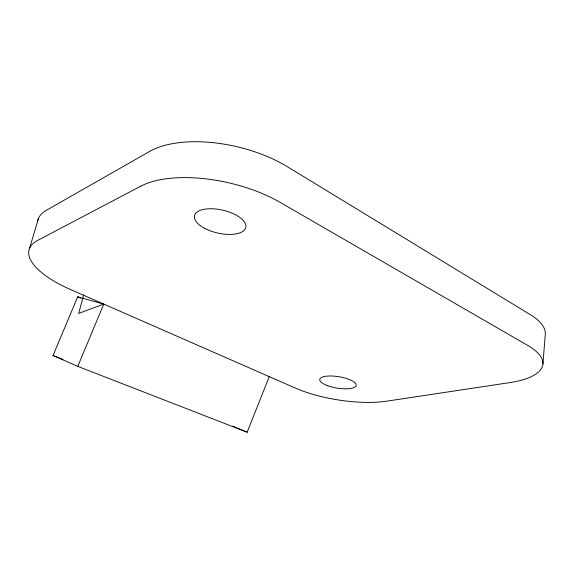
<?xml version="1.0" encoding="UTF-8"?>
<svg xmlns="http://www.w3.org/2000/svg" width="574" height="574" viewBox="0 0 574 574"><rect width="100%" height="100%" fill="white"/><g stroke="black" fill="none" stroke-linecap="round" stroke-linejoin="round"><path stroke-width="0.86" d="M542.932 363.945L545.3 334.19A78.602 29.432 6 0 0 530.326 314.674L287.093 166.553A93.964 44.643 13.1 0 0 149.757 151.371L46.501 210.228A81.264 32.194 15.2 0 0 37.633 221.026M83.711 294.806L78.674 313.397L103.765 304.091L77.777 366.37L53.016 355.528L77.698 296.823L103.765 304.091M29.626 248.169L38.393 218.565M77.777 366.37L247.157 432.229L269.242 376.637M53.016 355.528L63.025 359.432M232.642 426.073L235.06 427.099M236.675 427.788L247.157 432.229M77.698 296.823L80.977 298.258M140.831 186.155L37.633 240.42A82.254 30.214 14.8 0 0 70.423 289.475L295.201 388.017A68.421 21.575 9.2 0 0 386.359 401.219L509.698 382.628A79.521 27.595 6.4 0 0 527.671 345.397L280.076 202.342A95.306 42.074 12.9 0 0 140.831 186.155M204.531 228.251A26.304 11.717 12.9 0 0 245.737 227.749A26.304 11.717 12.9 0 0 210.263 208.742A26.304 11.717 12.9 0 0 204.531 228.251M327.79 385.75A18.49 5.769 9.3 0 0 356.217 385.491A18.49 5.769 9.3 0 0 329.95 375.984A18.49 5.769 9.3 0 0 327.79 385.75"/></g></svg>
